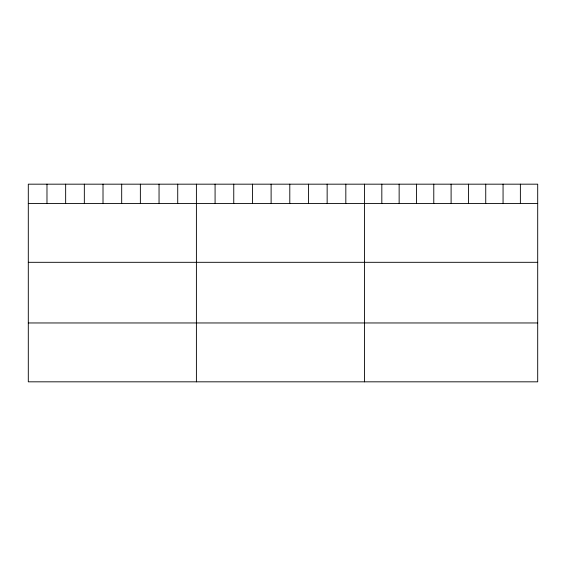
<?xml version="1.0" encoding="UTF-8"?>
<svg xmlns="http://www.w3.org/2000/svg" width="566" height="566" viewBox="0 0 566 566"><rect width="100%" height="100%" fill="white"/><g stroke="black" fill="none" stroke-linecap="round" stroke-linejoin="round"><path stroke-width="0.85" d="M537.7 203.449L537.7 381.824L28.3 381.824L28.3 184.176L537.7 184.176L537.7 203.449L28.3 203.449M28.3 262.313L537.7 262.313M28.3 322.96L537.7 322.96M520.38 184.176L520.38 203.449M503.061 184.176L503.061 203.449M485.741 184.176L485.741 203.449M468.422 184.176L468.422 203.449M451.102 184.176L451.102 203.449M433.782 184.176L433.782 203.449M416.463 184.176L416.463 203.449M399.143 184.176L399.143 203.449M381.824 184.176L381.824 203.449M364.504 184.176L364.504 381.824M345.826 184.176L345.826 203.449M327.148 184.176L327.148 203.449M308.47 184.176L308.47 203.449M289.792 184.176L289.792 203.449M271.114 184.176L271.114 203.449M252.436 184.176L252.436 203.449M233.758 184.176L233.758 203.449M215.08 184.176L215.08 203.449M196.402 184.176L196.402 381.824M177.724 184.176L177.724 203.449M159.046 184.176L159.046 203.449M140.368 184.176L140.368 203.449M121.69 184.176L121.69 203.449M103.012 184.176L103.012 203.449M84.334 184.176L84.334 203.449M65.656 184.176L65.656 203.449M46.978 184.176L46.978 203.449"/></g></svg>
